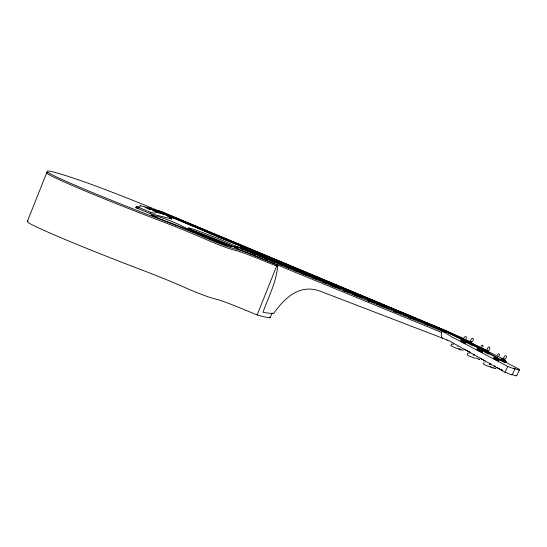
<?xml version="1.0" encoding="UTF-8"?>
<svg xmlns="http://www.w3.org/2000/svg" width="547" height="547" viewBox="0 0 547 547"><rect width="100%" height="100%" fill="white"/><g stroke="black" fill="none" stroke-linecap="round" stroke-linejoin="round"><path stroke-width="0.82" d="M277.719 265.097C276.611 281.746 268.618 296.789 262.963 312.173L265.274 312.761M466.044 338.477C467.822 335.509 463.514 336.193 463.63 338.996M482.57 347.16C484.314 345.533 481.298 344.015 481.018 346.381M499.076 355.837C500.881 354.21 497.797 352.699 497.524 355.058M472.389 341.677C475.083 338.196 471.74 336.528 470.495 340.726M488.915 350.367C491.603 346.866 488.252 345.232 487.021 349.417M505.421 359.044C508.115 355.536 504.751 353.909 503.527 358.094M484.088 362.299L483.466 363.974L484.464 364.808L491.979 367.584M27.35 221.419L46.769 172.626M166.828 215.545L172.1 217.72L171.601 218.964L150.145 213.549L135.841 207.655L136.34 206.404L139.772 207.204L140.21 205.658M150.145 213.549L150.644 212.298L153.905 213.118A13.668 3.973 -67.6 0 0 155.355 212.797A20.752 6.031 -67.6 0 1 157.085 212.544L166.657 214.964A20.752 6.031 -67.6 0 1 167.888 215.962A13.668 3.973 -67.6 0 0 168.845 216.892L172.1 217.72M443.282 338.21A13.477 3.911 -67.6 0 1 441.559 332.426L234.964 247.524L235.463 246.273L244.659 248.598L248.598 250.225M246.225 250.697L246.991 250.198L247.189 251.094L256.208 253.37L256.406 252.871L255.463 252.482M252.126 253.124L252.892 252.618L253.09 253.521L262.02 255.777L262.218 255.278L261.275 254.888L261.076 255.387M258.3 255.661L259.059 255.155L259.264 256.058L268.105 258.287L267.907 257.391M264.837 258.348L265.603 257.842L265.801 258.745L274.546 260.953L274.744 260.454L266.43 258.752M271.387 261.042L272.153 260.536L272.351 261.432L281.001 263.62L281.199 263.121L272.967 261.439M28.15 221.111A147.047 5.901 21.7 0 0 27.876 222.246A68.047 2.728 21.7 0 0 43.001 229.918A75.295 3.022 21.7 0 0 85.147 247.75A118.036 4.738 21.7 0 0 141.796 269.965A42.885 1.723 21.7 0 1 152.148 273.958A41.613 1.668 21.7 0 1 180.886 285.787A206.369 8.28 21.7 0 0 187.744 288.761A15.33 0.615 21.7 0 0 210.342 297.547A174.466 7.002 21.7 0 0 218.062 299.735A19.029 0.766 21.7 0 1 239.969 307.893L257.158 314.956L277.076 264.912L278.273 265.254M286.184 267.121L286.943 266.615L287.148 267.517L295.571 269.644L295.77 269.145L287.722 267.51M270.252 317.65L272.132 312.925M294.245 270.43L295.004 269.931L295.202 270.827L303.517 272.926L303.715 272.427L296.515 271.004M303.106 274.074L303.872 273.568L304.07 274.471L312.248 276.536L312.446 276.037L304.747 274.491M312.385 277.89L313.144 277.384L313.349 278.286L321.39 280.317L321.588 279.818L313.999 278.293M322.381 281.992L323.14 281.493L323.339 282.389L331.229 284.385L331.427 283.886L324.754 282.594M332.487 286.149L333.246 285.643L333.451 286.546L341.191 288.501L341.39 288.002L334.039 286.539M354.839 295.332L355.598 294.826L355.796 295.729L363.208 297.602L363.406 297.103L357.314 295.961M374.579 302.3L374.777 301.8L375.727 302.197L375.529 302.689L368.302 300.871L368.104 299.968L367.345 300.474L373.779 302.101M380.117 305.718L380.876 305.219L381.074 306.115L388.11 307.893L388.308 307.393L382.462 306.313M393.984 311.421L394.743 310.915L394.948 311.817L401.778 313.54L401.977 313.041L401.026 312.652M408.773 317.499L409.532 316.993L409.737 317.896L416.349 319.564L416.151 318.669M424.349 323.899L425.108 323.393L425.306 324.296L431.686 325.903L431.884 325.403L425.949 324.303M441.559 332.426L442.359 330.422L442.003 329.916L441.101 330.785L235.463 246.273M505.825 362.34A469.333 30.905 26.6 0 0 519.65 369.505A26.926 1.771 26.6 0 0 519.062 369.977A10.66 0.704 26.6 0 1 514.016 368.165A10.66 0.704 26.6 0 1 512.936 368.432A26.926 1.771 26.6 0 0 507.773 366.504A469.333 30.905 26.6 0 0 451.76 336.904A20.437 1.347 26.6 0 0 442.058 331.181L448.191 332.726L448.492 331.967L447.542 331.578M511.842 374.435A10.639 0.779 28 0 1 510.166 374.305A26.871 1.969 28 0 0 505.031 372.316L507.773 366.504M512.129 374.825L514.898 368.952M519.65 369.505L516.908 375.31A26.871 1.969 28 0 0 516.293 375.851A10.639 0.779 28 0 1 512.006 374.333M504.601 359.694L504.737 359.14M481.23 349.287L480.635 348.972L481.121 348.555M503.712 358.832L503.452 359.345M471.254 341.615L471.199 342.36M463.911 339.714C462.653 340.706 465.271 340.514 463.911 339.714L445.511 330.805L158.199 210.848L153.29 210.069L150.876 209.104M503.725 358.832L504.184 359.4L503.493 359.434M497.524 357.225L497.141 357.649L497.64 358.012A469.333 30.905 26.6 0 0 500.334 359.482M250.109 250.273L251.059 250.663L250.861 251.162L241.753 248.864L241.555 247.962L240.796 248.468L246.116 249.808M350.983 291.968L351.926 292.358L351.728 292.857L344.145 290.942L343.947 290.04L343.188 290.546L350.025 292.276M460.697 349.328L456.964 348.528L450.878 345.718L451.501 344.042L453.579 344.234M469.114 353.171L467.801 353.177L467.179 354.853L468.177 355.687L474.919 358.264M145.099 207.634L154.172 210.11L442.885 330.142L464.519 340.268M140.217 205.658L150.288 208.202M153.269 210.978L161.18 212.694L155.786 211.436M488.191 351.81L486.454 350.894M157.871 211.094L160.88 211.347L447.261 331.243L463.952 338.771M265.849 312.829L273.562 313.67C284.536 297.924 299.558 283.551 320.221 291.202L442.632 338.21M155.068 210.506L159.539 211.101L446.386 331.024L463.815 339.331M147.341 208.277L149.516 209.104L147.43 208.229M152.825 209.569L154.589 210.335M149.071 208.674L151.437 209.59L148.989 208.598M153.29 210.069L151.259 209.2M151.375 209.583L156.852 210.602L444.636 330.579L463.535 340.241M149.461 209.098L155.512 210.356L443.761 330.361L481.039 348.952M135.841 207.655L138.282 208.27M234.964 247.524L238.027 248.304M247.873 251.114L252.796 252.358M253.753 253.535L260.263 255.182M259.914 256.071L266.355 257.692M395.508 311.804L400.828 313.151M411.262 318.128L414.571 318.963M442.632 331.167L446.475 332.138M463.206 350.388L460.772 349.492M470.071 352.124L464.027 349.212M277.773 266.505L259.387 259.1A19.029 0.766 21.7 0 0 237.48 250.943A174.466 7.002 21.7 0 1 229.761 248.755A15.33 0.615 21.7 0 1 207.163 239.969A206.369 8.28 21.7 0 1 200.305 236.988A41.613 1.668 21.7 0 0 171.56 225.166A42.885 1.723 21.7 0 0 161.215 221.173A118.036 4.738 21.7 0 1 104.566 198.958A75.295 3.022 21.7 0 1 62.413 181.125A68.047 2.728 21.7 0 1 47.288 173.454A147.047 5.901 21.7 0 1 47.151 172.36M257.158 314.956L258.355 315.298A174.192 6.988 21.7 0 0 262.567 316.419A174.192 6.988 21.7 0 0 266.033 317.239L266.751 317.383A174.192 6.988 21.7 0 0 270.109 317.704A47.904 1.921 21.7 0 0 269.869 317.157M468.471 342.019L468.075 341.916L469.148 342.634M463.063 340.473L464.704 341.301M461.203 340.063L460.724 339.94L461.812 340.624M465.62 342.504L465.771 342.381M478.133 348.972L477.736 348.87L478.81 349.581M489.011 352.924L489.162 352.801M501.1 359.16L500.621 359.037L502.748 360.295M494.638 357.649L494.488 357.772M498.652 359.864L499.008 359.892M493.75 358.388C492.437 358.34 500.416 362.203 498.331 360.637M464.697 339.906L464.184 340.487M504.594 359.003L504.047 359.181L504.149 359.666M156.504 210.821L154.999 210.212M280.283 264.057L281.076 264.324L280.379 264.003M305.951 274.3L304.515 273.698L305.445 274.102M449.142 340.925L446.796 339.933M280.119 263.9L279.073 263.531L280.023 263.955M470.092 342.278L471.664 343.126L471.247 342.846M468.888 342.183L467.589 341.677L469.716 342.935M465.21 342.333L466.502 342.846L465.784 342.313M485.408 350.873L484.601 350.606L485.203 351.044M461.217 341.225C458.03 340.186 467.651 345.054 465.299 343.277M478.543 349.136L477.251 348.624L479.992 350.203M484.608 351.646C481.422 350.6 491.042 355.475 488.69 353.697M481.729 351.024L482.29 351.065M503.124 359.639L504.601 360.398M494.727 357.622L493.756 357.3L494.844 357.991M501.114 360.323C497.927 359.283 507.548 364.152 505.196 362.374M498.242 359.7L499.534 360.206L499.233 359.94M305.541 274.047L306.238 274.341M353.294 294.06C356.172 295.312 350.319 292.85 353.198 294.108M405.272 315.482C408.144 316.74 402.305 314.272 405.177 315.537M277.076 264.912L259.887 257.849A19.029 0.766 21.7 0 0 237.979 249.692A174.466 7.002 21.7 0 1 230.253 247.504A15.33 0.615 21.7 0 1 207.662 238.718A206.369 8.28 21.7 0 1 200.804 235.736A41.613 1.668 21.7 0 0 172.059 223.914A42.885 1.723 21.7 0 0 161.714 219.921A118.036 4.738 21.7 0 1 105.065 197.706A75.295 3.022 21.7 0 1 62.912 179.874A68.047 2.728 21.7 0 1 47.787 172.202A147.047 5.901 21.7 0 1 53.572 172.031A147.047 5.901 21.7 0 1 79.807 180.291A68.047 2.728 21.7 0 1 112.928 192.503A75.295 3.022 21.7 0 1 160.086 211.477M161.556 213.371L163.82 214.301M250.964 251.203L254.902 252.837M256.481 253.487L264.365 256.741M265.938 257.398L412.561 317.998M414.134 318.648L444.875 331.359M169.344 218.034L171.601 218.964M136.34 206.404L150.644 212.298M447.138 340.09L443.713 338.62M468.567 341.998L469.189 342.272M471.555 343.837L472.84 344.261M486.618 350.962L487.548 351.406M468.711 343.236C463.753 341.178 474.509 346.901 472.164 345.013M461.695 340.261L462.324 340.535M485.715 350.955L484.116 350.36L485.674 351.318M464.69 342.107L465.531 342.525M488.074 352.528L489.893 353.266L488.806 352.583M488.922 352.945L487.48 352.247M501.599 359.358L502.221 359.632M481.21 350.791L483.028 351.53L481.736 350.675M496.464 357.998C494.803 357.348 498.857 359.393 497.408 358.47M478.365 350.183C471.781 347.571 489.1 355.953 479.835 350.894M495.049 357.813L495.575 358.046M498.563 359.892L497.127 359.188M494.249 358.586L494.878 358.859M150.302 208.202L151.252 208.728M465.47 339.455L470.782 341.848M470.242 342.217C464.225 339.625 476.806 345.984 471.487 342.839M463.377 340.48C457.36 337.889 469.941 344.248 464.622 341.109M503.274 359.577C497.257 356.986 509.838 363.345 504.519 360.199M464.902 342.251L462.694 341.164M485.23 351.919L485.948 352.254M503.992 360.924L505.667 361.478M461.846 341.499L462.557 341.834M496.409 357.841C490.392 355.256 502.973 361.608 497.654 358.47M480.615 350.511L481.428 350.935M501.743 360.596L502.454 360.931M495.356 357.902L496.17 358.326M497.934 359.611L495.726 358.524M465.333 340.056L487.302 350.538M485.148 360.945L480.328 358.34M494.365 365.854L495.575 366.435M493.36 367.748L495.794 368.644L495.192 368.213M465.456 340.521L503.814 359.215M487.391 351.208C478.68 347.201 494.509 355.365 488.013 351.523M469.558 342.894L473.367 344.583L473.073 344.309M470.304 343.277L471.056 343.646M486.085 351.584L487.582 352.336M503.336 360.637L506.399 361.943L505.113 361.088M463.036 340.877L464.382 341.588M463.439 341.54L464.191 341.916M480.71 350.6L479.22 349.848M465.046 341.013L497.551 357.629M486.857 351.94L485.408 351.215M503.363 360.617L501.346 359.57M486.7 352.624L488.122 353.376M497.565 358.989L496.826 358.606L498.242 359.352M496.341 359.57L497.086 359.953M503.951 361.683L504.628 362.052M495.049 358.162L495.883 358.565M462.017 340.795L462.851 341.198M464.054 342.586L464.731 342.955M496.614 367.461L502.659 370.374L502.064 369.95M475.63 357.82L479.507 359.523L478.912 359.092M458.659 348.836L460.827 350.046M490.522 366.688L493.408 368.302M488.601 352.412L489.175 352.733M471.808 343.625L472.287 343.892M497.975 359.256L498.816 359.68M494.481 357.834L495.315 358.258M481.469 350.579L481.941 350.846M461.449 340.473L462.283 340.897M498.447 359.523L498.802 359.741M490.167 363.399L490.762 363.83M473.88 354.278L474.475 354.709M487.644 350.989L487.685 350.347L488.259 350.545M191.785 230.137A26.953 1.08 21.7 0 1 235.114 247.449M289.725 267.688A174.192 6.988 21.7 0 0 290.019 267.661A47.904 1.921 21.7 0 0 283.072 263.599A35.07 1.409 21.7 0 0 256.263 252.256A206.369 8.28 21.7 0 0 238.738 245.323A41.613 1.668 21.7 0 1 210.26 233.562A42.885 1.723 21.7 0 1 203.299 230.424A118.036 4.738 21.7 0 0 160.818 211.785M235.976 247.367A26.953 1.08 21.7 0 1 224.776 243.456L218.622 241.118A26.953 1.08 21.7 0 1 188.852 228.4L188.318 227.887A26.953 1.08 21.7 0 1 210.205 235.477A26.953 1.08 21.7 0 1 237.261 247.039M489.291 364.439A0.807 0.773 -75.8 0 1 490.064 364.514M473.203 355.256A0.807 0.773 -75.8 0 1 473.599 355.29M457.627 346.401A0.807 0.773 -75.8 0 1 457.73 346.572M448.191 332.726A20.437 1.347 26.6 0 0 462.488 339.619A469.333 30.905 26.6 0 0 467.152 342.08M495.541 356.986A469.333 30.905 26.6 0 1 489.401 353.779M484.649 351.29A469.333 30.905 26.6 0 1 481.264 349.512M479.91 348.801A469.333 30.905 26.6 0 1 472.505 344.911M449.655 341.116A471.801 34.516 28 0 1 505.031 372.316M471.186 341.827C470.399 343.236 470.29 340.542 471.186 341.827M480.847 348.781C480.061 350.189 479.945 347.495 480.847 348.781M487.712 350.518C486.926 351.926 486.809 349.225 487.712 350.518M497.353 357.458C496.567 358.866 496.45 356.172 497.353 357.458M279.394 263.75L279.196 264.249L287.743 266.41L287.941 265.91L288.891 266.3L288.693 266.799L280.16 264.645L280.358 264.146L279.394 263.75M151.245 214.882L154.165 216.4A26.83 1.073 21.7 0 0 158.548 218.198L160.045 218.8A26.83 1.073 21.7 0 0 171.949 223.463A26.584 1.067 21.7 0 1 183.717 228.12A129.612 5.203 21.7 0 1 207.559 237.945A40.977 1.648 21.7 0 0 216.831 241.753A9.86 0.397 21.7 0 0 224.838 244.81A14.673 0.588 21.7 0 0 226.855 245.432A222.807 8.943 21.7 0 0 231.716 246.519L220.619 242.342A37.148 1.491 21.7 0 1 179.594 224.817L171.662 221.446A9.976 0.403 21.7 0 0 159.745 217.036A136.894 5.491 21.7 0 1 151.704 214.998L151.245 214.882M478.099 348.398L482.782 350.805L478.099 348.398M479.48 349.123L481.326 350.073L479.48 349.123M300.713 272.762L302.669 273.555L300.713 272.762M330.873 284.864L332.829 285.657L330.873 284.864M376.821 303.804L378.777 304.597L376.821 303.804"/></g></svg>
